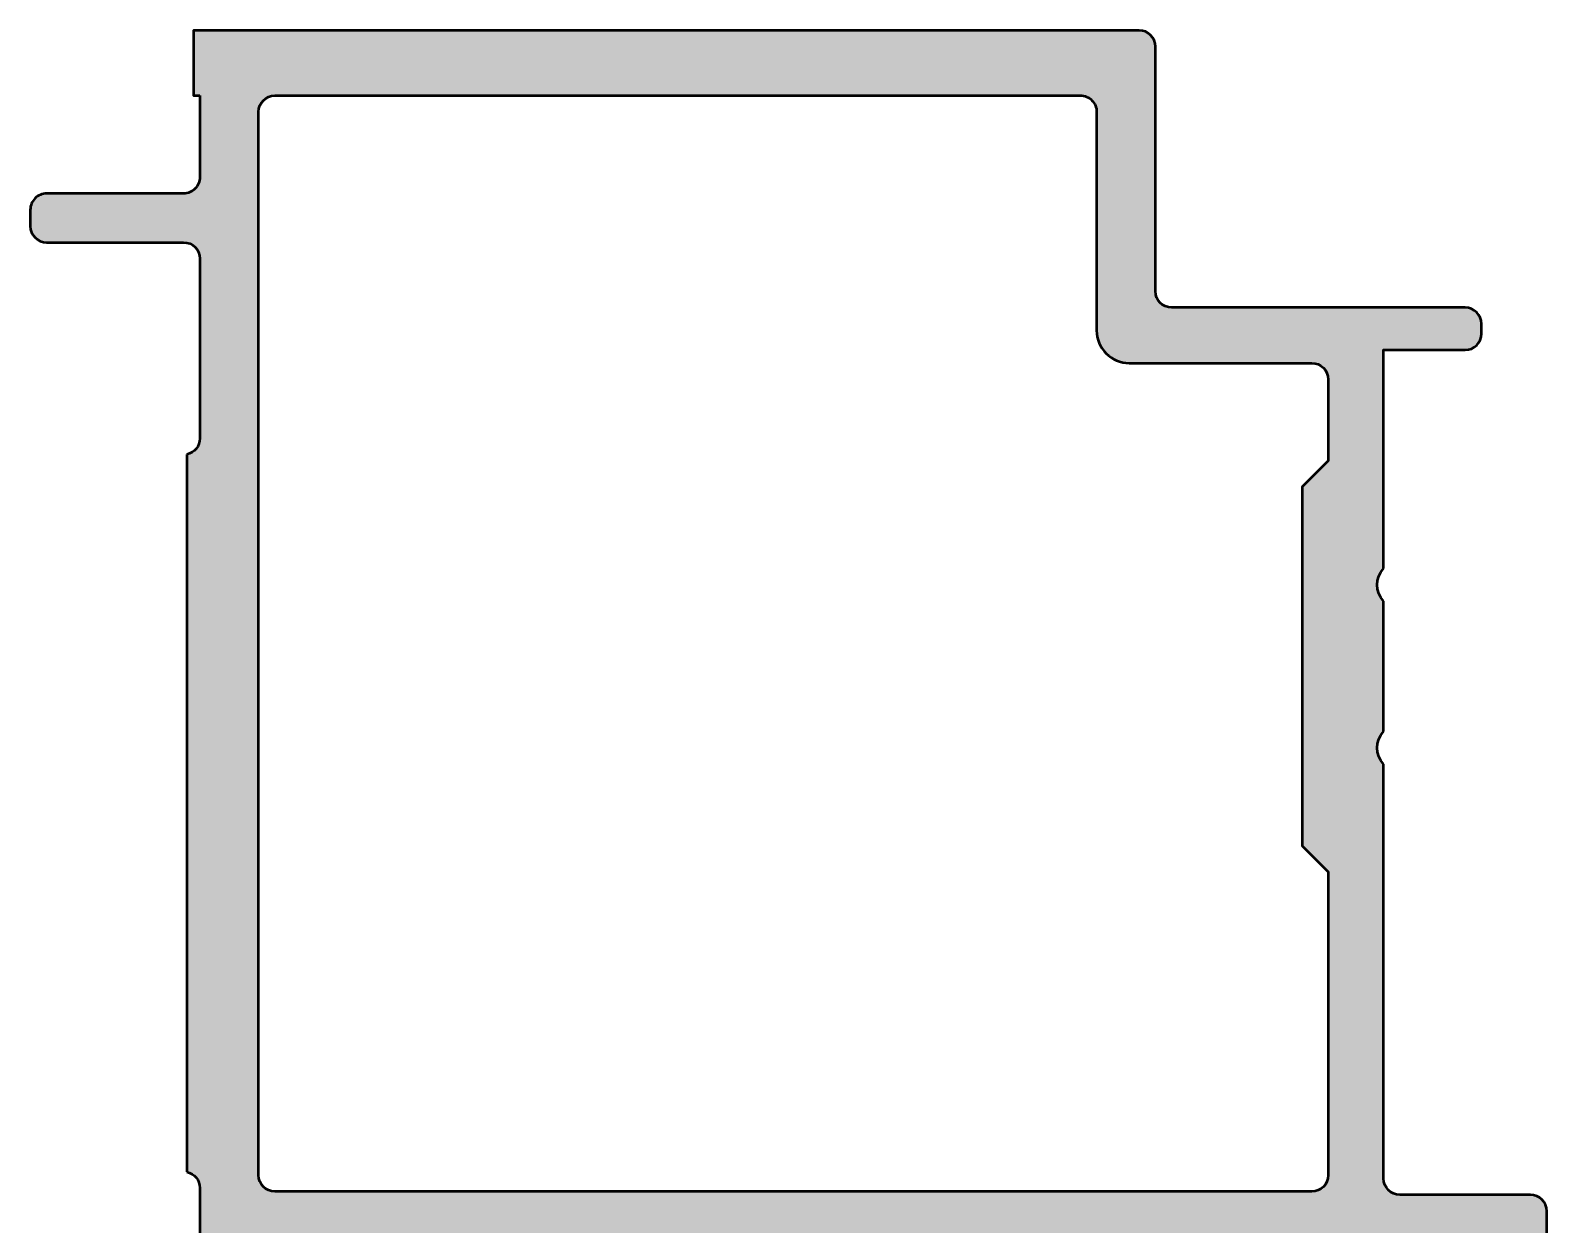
# Model space of a CAD drawing. Extents: x -34.5 to 30, y 0 to 90.
# Drawn here: x -34.5 to 12, y 53.38 to 90 of the extents above; entities that cross this region are included whole.
import ezdxf

# ---------------------------------------------------------------- set-up
doc = ezdxf.new("R2010")
doc.units = 0
doc.layers.add('0S-Alu contour', color=7, linetype='Continuous', lineweight=50)
doc.layers.add('0S-Alu hatch', color=252, linetype='Continuous', lineweight=25)

# ---------------------------------------------------------------- blocks, each defined once
blk = doc.blocks.new('438040__E23531E3_85E0_4401_9E2F_72FA911D7877_')
at = {"layer": '0S-Alu hatch'}
h = blk.add_hatch(color=256, dxfattribs=at)
edge = h.paths.add_edge_path()
edge.add_line((-29.30000000000018, 88), (-29.30000000000018, 85.50000000000021))
edge.add_ellipse((-29.8000000000004, 85.50000000000021), major_axis=(-0.5000000000002203, 0), ratio=1, start_angle=89.9999999999983, end_angle=180, ccw=False)
edge.add_line((-29.80000000000042, 85), (-34.00012683868368, 85.00000000000011))
edge.add_arc((-34.00012683868369, 84.50000000000018), 0.499999999999929, 89.99999999999837, 180)
edge.add_line((-34.50012683868362, 84.50000000000018), (-34.50012683868363, 84.00000000000011))
edge.add_arc((-34.00012683868363, 84.00000000000011), 0.5, 180, 270)
edge.add_line((-34.00012683868363, 83.50000000000011), (-29.80000000000029, 83.50000000000011))
edge.add_ellipse((-29.80000000000029, 83), major_axis=(-0.5000000000001137, 0), ratio=1, start_angle=180, end_angle=270, ccw=False)
edge.add_line((-29.30000000000018, 83), (-29.30000000000018, 77.4898979485566))
edge.add_ellipse((-29.80000000000018, 77.4898979485566), major_axis=(-0.5, 0), ratio=1, start_angle=101.53695903283642, end_angle=180, ccw=False)
edge.add_line((-29.7, 77), (-29.7, 55))
edge.add_ellipse((-29.80000000000018, 54.51010205144339), major_axis=(-0.5000000000000032, 0), ratio=1, start_angle=180, end_angle=258.4630409671641, ccw=False)
edge.add_line((-29.30000000000018, 54.51010205144339), (-29.30000000000018, 52.49999999999904))
edge.add_ellipse((-29.37883644654304, 52.23247940800655), major_axis=(-0.2788950563267746, 0), ratio=1, start_angle=178.8354106259411, end_angle=253.5801235805083, ccw=False)
edge.add_line((-29.09999900000065, 52.22681100000838), (-29.09999900000065, 51.7732170000082))
edge.add_ellipse((-29.37886709564382, 51.76755634053114), major_axis=(-0.2789255417371507, 0), ratio=1, start_angle=106.42459455535561, end_angle=181.1628700728881, ccw=False)
edge.add_line((-29.30000000000065, 51.5000130000082), (-29.30000000000064, 49.62000199999968))
edge.add_arc((-29.00000000000064, 49.62000199999968), 0.2999999999999936, 180, 270.0000000000007)
edge.add_line((-29.00000000000064, 49.32000199999968), (-28.02002568095785, 49.32000199999968))
edge.add_arc((-28.02002568095785, 49.62000199999969), 0.2999999999999971, 270.0000000000007, 360)
edge.add_line((-27.72002568095786, 49.62000199999969), (-27.72002568095787, 52.37999999999969))
edge.add_ellipse((-27.60002568095787, 52.37999999999969), major_axis=(-0.1199999999999974, 0), ratio=1, start_angle=270.00000000000676, end_angle=360, ccw=False)
edge.add_line((-27.60002568095789, 52.49999999999968), (-23.30000000000024, 52.50000000000022))
edge.add_ellipse((-23.30000000000017, 52.00000000000023), major_axis=(-0.4999999999999929, 0), ratio=1, start_angle=180, end_angle=270.00000000000733, ccw=False)
edge.add_line((-22.80000000000018, 52.00000000000023), (-22.80000000000018, 51.30000000000021))
edge.add_line((-22.80000000000018, 51.30000000000021), (-24.18149545762255, 48.90717967697267))
edge.add_arc((-24.06188021535188, 48.83811978464851), 0.138119784648304, 149.9999999999985, 275.6225775507949)
edge.add_arc((-24.53822324117409, 53.67660886184798), 4.999999999999975, 275.6225775507949, 342.2515836439301)
edge.add_ellipse((-19.30000000000043, 52.00000000000024), major_axis=(-0.499999999999868, 0), ratio=1, start_angle=269.9999999999992, end_angle=342.25158364392996, ccw=False)
edge.add_line((-19.30000000000042, 52.5000000000001), (1.999999999999232, 52.49999999999997))
edge.add_ellipse((1.999999999999225, 51.99999999999928), major_axis=(-0.5000000000006893, 0), ratio=1, start_angle=197.748416356069, end_angle=269.9999999999992, ccw=False)
edge.add_arc((7.23822324117328, 53.67660886184714), 4.999999999999564, 197.7484163560699, 264.3774224492069)
edge.add_arc((6.761880215351247, 48.83811978464806), 0.1381197846482942, 264.3774224492097, 390.0000000000003)
edge.add_line((6.881495457621906, 48.90717967697221), (5.499999999999545, 51.29999999999977))
edge.add_line((5.499999999999545, 51.29999999999977), (5.499999999999552, 51.99999999999977))
edge.add_ellipse((5.999999999999545, 51.99999999999977), major_axis=(-0.4999999999999929, 0), ratio=1, start_angle=270.0000000000008, end_angle=360, ccw=False)
edge.add_line((5.999999999999538, 52.49999999999976), (10.30002568095677, 52.49999999999982))
edge.add_ellipse((10.30002568095677, 52.37999999999982), major_axis=(-0.1199999999999903, 0), ratio=1, start_angle=180, end_angle=270, ccw=False)
edge.add_line((10.42002568095676, 52.37999999999982), (10.42002568095676, 49.62000199999984))
edge.add_arc((10.72002568095676, 49.62000199999984), 0.3000000000000043, 180, 269.9999999999986)
edge.add_line((10.72002568095676, 49.32000199999983), (11.69999999999955, 49.32000199999984))
edge.add_arc((11.69999999999955, 49.62000199999984), 0.2999999999999971, 269.9999999999986, 360)
edge.add_line((11.99999999999955, 49.62000199999984), (11.99999999999955, 51.50001300000834))
edge.add_ellipse((12.07886709564273, 51.76755634053128), major_axis=(-0.2789255417371463, 0), ratio=1, start_angle=-1.1628700728207946, end_angle=73.57540544464331, ccw=False)
edge.add_line((11.79999899999955, 51.77321700000802), (11.79999899999955, 52.22681100000835))
edge.add_ellipse((12.07883644654258, 52.23247940800672), major_axis=(-0.2788950563274164, 0), ratio=1, start_angle=-73.58012358051047, end_angle=1.16458937409692, ccw=False)
edge.add_line((11.99999999999955, 52.49999999999983), (12, 53.79999999999974))
edge.add_arc((11.49999999999977, 53.79999999999991), 0.5000000000002274, 0, 90)
edge.add_line((11.49999999999977, 54.30000000000013), (7.5, 54.30000000000013))
edge.add_ellipse((7.5, 54.80000000000014), major_axis=(-0.5, 0), ratio=1, start_angle=0, end_angle=90, ccw=False)
edge.add_line((7, 54.80000000000014), (7, 67.5))
edge.add_ellipse((7.525026953992664, 68), major_axis=(-0.7250195186467849, 0), ratio=1, start_angle=-43.601349951590976, end_angle=43.60134995159109, ccw=False)
edge.add_line((7, 68.5), (7, 72.49997253417985))
edge.add_ellipse((7.525026953992664, 72.99997253417985), major_axis=(-0.7250195186467849, 0), ratio=1, start_angle=-43.601349951590976, end_angle=43.60134995159109, ccw=False)
edge.add_line((7, 73.49997253417985), (7, 80.20000000000005))
edge.add_line((7, 80.20000000000005), (9.499999999999773, 80.20000000000005))
edge.add_arc((9.499999999999773, 80.70000000000026), 0.5000000000002274, 270, 360)
edge.add_line((10, 80.70000000000026), (10, 81))
edge.add_arc((9.5, 81), 0.5, 0, 90)
edge.add_line((9.5, 81.5), (0.500000000000057, 81.5))
edge.add_ellipse((0.500000000000057, 82.00000000000006), major_axis=(-0.500000000000057, 0), ratio=1, start_angle=0, end_angle=90, ccw=False)
edge.add_line((0, 82.00000000000006), (0, 89.50000000000001))
edge.add_arc((-0.5, 89.50000000000001), 0.5, 0, 90)
edge.add_line((-0.5, 90), (-29.5, 90))
edge.add_line((-29.5, 90), (-29.5, 88))
edge.add_line((-29.5, 88), (-29.30000000000018, 88))
edge = h.paths.add_edge_path()
edge.add_ellipse((-27.00000000000006, 87.49999999999994), major_axis=(-0.4999999999999432, 0), ratio=1, start_angle=270.0000000000004, end_angle=360, ccw=False)
edge.add_line((-27.00000000000006, 87.99999999999989), (-2.300000000000181, 88))
edge.add_ellipse((-2.300000000000178, 87.5), major_axis=(-0.5, 0), ratio=1, start_angle=180, end_angle=270.0000000000004, ccw=False)
edge.add_line((-1.800000000000178, 87.5), (-1.800000000000189, 80.79999999999984))
edge.add_arc((-0.8000000000004092, 80.79999999999984), 0.9999999999997797, 180, 270)
edge.add_line((-0.8000000000004094, 79.80000000000007), (4.800000000000181, 79.80000000000007))
edge.add_ellipse((4.800000000000181, 79.30000000000005), major_axis=(-0.5, 0), ratio=1, start_angle=180, end_angle=270, ccw=False)
edge.add_line((5.300000000000181, 79.30000000000005), (5.300000000000181, 76.80000000000013))
edge.add_line((5.300000000000181, 76.80000000000013), (4.499999999999914, 76.00000000000011))
edge.add_line((4.499999999999914, 76.00000000000011), (4.499999999999907, 65.00000000000011))
edge.add_line((4.499999999999907, 65.00000000000011), (5.299999999999727, 64.20000000000003))
edge.add_line((5.299999999999727, 64.20000000000003), (5.299999999999727, 54.9000000000002))
edge.add_ellipse((4.79999999999967, 54.9000000000002), major_axis=(-0.500000000000057, 0), ratio=1, start_angle=90, end_angle=180, ccw=False)
edge.add_line((4.79999999999967, 54.40000000000015), (-27.00000000000001, 54.40000000000003))
edge.add_ellipse((-27, 54.90000000000003), major_axis=(-0.5, 0), ratio=1, start_angle=0, end_angle=89.9999999999992, ccw=False)
edge.add_line((-27.5, 54.90000000000003), (-27.5, 87.49999999999994))
at = {"layer": '0S-Alu contour', "color": 7}
for points in [[(-0.5, 90), (-29.5, 90), (-29.5, 88), (-29.30000000000018, 88)], [(0, 82.00000000000006), (0, 89.50000000000001)], [(-29.30000000000018, 88), (-29.30000000000018, 85.50000000000021)], [(-27.00000000000006, 87.99999999999989), (-2.300000000000181, 88)], [(-27.5, 54.90000000000003), (-27.5, 87.49999999999994)], [(-1.800000000000178, 87.5), (-1.800000000000189, 80.79999999999984)], [(-29.80000000000042, 85), (-34.00012683868368, 85.00000000000011)], [(-34.50012683868362, 84.50000000000018), (-34.50012683868363, 84.00000000000011)], [(-34.00012683868363, 83.50000000000011), (-29.80000000000029, 83.50000000000011)], [(-29.30000000000018, 83), (-29.30000000000018, 77.4898979485566)], [(9.5, 81.5), (0.500000000000057, 81.5)], [(10, 80.70000000000026), (10, 81)], [(7, 73.49997253417985), (7, 80.20000000000005), (9.499999999999773, 80.20000000000005)], [(-0.8000000000004094, 79.80000000000007), (4.800000000000181, 79.80000000000007)], [(5.300000000000181, 79.30000000000005), (5.300000000000181, 76.80000000000013), (4.499999999999914, 76.00000000000011), (4.499999999999907, 65.00000000000011), (5.299999999999727, 64.20000000000003), (5.299999999999727, 54.9000000000002)], [(-29.7, 77), (-29.7, 55)], [(7, 68.5), (7, 72.49997253417985)], [(7, 54.80000000000014), (7, 67.5)], [(-29.30000000000018, 54.51010205144339), (-29.30000000000018, 52.49999999999904)], [(4.79999999999967, 54.40000000000015), (-27.00000000000001, 54.40000000000003)], [(11.49999999999977, 54.30000000000013), (7.5, 54.30000000000013)], [(11.99999999999955, 52.49999999999983), (12, 53.79999999999974)], [(-29.09999900000065, 52.22681100000838), (-29.09999900000065, 51.7732170000082)], [(-27.72002568095786, 49.62000199999969), (-27.72002568095787, 52.37999999999969)], [(-27.60002568095789, 52.49999999999968), (-23.30000000000024, 52.50000000000022)], [(-19.30000000000042, 52.5000000000001), (1.999999999999232, 52.49999999999997)], [(5.999999999999538, 52.49999999999976), (10.30002568095677, 52.49999999999982)], [(10.42002568095676, 52.37999999999982), (10.42002568095676, 49.62000199999984)], [(11.79999899999955, 51.77321700000802), (11.79999899999955, 52.22681100000835)], [(-22.80000000000018, 52.00000000000023), (-22.80000000000018, 51.30000000000021), (-24.18149545762255, 48.90717967697267)], [(6.881495457621906, 48.90717967697221), (5.499999999999545, 51.29999999999977), (5.499999999999552, 51.99999999999977)], [(-29.30000000000065, 51.5000130000082), (-29.30000000000064, 49.62000199999968)], [(11.99999999999955, 49.62000199999984), (11.99999999999955, 51.50001300000834)], [(-29.00000000000064, 49.32000199999968), (-28.02002568095785, 49.32000199999968)], [(10.72002568095676, 49.32000199999983), (11.69999999999955, 49.32000199999984)]]:
    blk.add_lwpolyline(points, dxfattribs=at)
for centre, radius, start, end in [((-0.5, 89.50000000000001), 0.5, 0, 90), ((-34.00012683868369, 84.50000000000018), 0.499999999999929, 89.99999999999837, 180), ((-34.00012683868363, 84.00000000000011), 0.5, 180, 270), ((9.5, 81), 0.5, 0, 90), ((-0.8000000000004092, 80.79999999999984), 0.9999999999997797, 180, 270), ((9.499999999999773, 80.70000000000026), 0.5000000000002274, 270, 0), ((11.49999999999977, 53.79999999999991), 0.5000000000002274, 0, 90), ((-24.53822324117409, 53.67660886184798), 4.999999999999975, 275.6225775507949, 342.2515836439301), ((7.23822324117328, 53.67660886184714), 4.999999999999564, 197.7484163560699, 264.3774224492069), ((-29.00000000000064, 49.62000199999968), 0.2999999999999936, 180, 270.0000000000007), ((-28.02002568095785, 49.62000199999969), 0.2999999999999971, 270.0000000000007, 0), ((10.72002568095676, 49.62000199999984), 0.3000000000000043, 180, 269.9999999999986), ((11.69999999999955, 49.62000199999984), 0.2999999999999971, 269.9999999999986, 0), ((-24.06188021535188, 48.83811978464851), 0.138119784648304, 149.9999999999985, 275.6225775507949), ((6.761880215351247, 48.83811978464806), 0.1381197846482942, 264.3774224492097, 30.00000000000028)]:
    blk.add_arc(centre, radius, start, end, dxfattribs=at)
at = {"layer": '0S-Alu contour', "color": 7, "extrusion": (0, 0, -1)}
for centre, radius, start, end in [((27.00000000000006, 87.49999999999994), 0.4999999999999432, 0, 89.99999999999959), ((2.300000000000178, 87.5), 0.5, 89.99999999999959, 180), ((29.8000000000004, 85.50000000000021), 0.5000000000002203, 180, 270.0000000000017), ((29.80000000000029, 83), 0.5000000000001137, 90, 180), ((-0.500000000000057, 82.00000000000006), 0.500000000000057, 270, 0), ((-4.800000000000181, 79.30000000000005), 0.5, 90, 180), ((29.80000000000018, 77.4898979485566), 0.5, 180, 258.4630409671636), ((-7.525026953992664, 72.99997253417985), 0.7250195186467849, 316.398650048409, 43.60134995159103), ((-7.525026953992664, 68), 0.7250195186467849, 316.398650048409, 43.60134995159103), ((29.80000000000018, 54.51010205144339), 0.5000000000000032, 101.5369590328359, 180), ((27, 54.90000000000003), 0.5, 270.0000000000008, 0), ((-4.79999999999967, 54.9000000000002), 0.500000000000057, 180, 270), ((-7.5, 54.80000000000014), 0.5, 270, 0), ((29.37883644654304, 52.23247940800655), 0.2788950563267746, 106.4198764194917, 181.164589374059), ((27.60002568095787, 52.37999999999969), 0.1199999999999974, 0, 89.99999999999324), ((23.30000000000017, 52.00000000000023), 0.4999999999999929, 89.99999999999265, 180), ((19.30000000000043, 52.00000000000024), 0.499999999999868, 17.74841635607002, 90.00000000000081), ((-1.999999999999225, 51.99999999999928), 0.5000000000006893, 90.00000000000081, 162.251583643931), ((-5.999999999999545, 51.99999999999977), 0.4999999999999929, 0, 89.9999999999992), ((-10.30002568095677, 52.37999999999982), 0.1199999999999903, 90, 180), ((-12.07883644654258, 52.23247940800672), 0.2788950563274164, 358.8354106259031, 73.58012358051053), ((29.37886709564382, 51.76755634053114), 0.2789255417371507, 178.8371299271119, 253.5754054446444), ((-12.07886709564273, 51.76755634053128), 0.2789255417371463, 286.4245945553567, 1.162870072820715)]:
    blk.add_arc(centre, radius, start, end, dxfattribs=at)
blk = doc.blocks.new('439060__69CB947A_84CA_4B6C_8291_E83908A66D91_')
at = {"layer": '0S-Alu contour', "color": 7}
blk.add_blockref('438040__E23531E3_85E0_4401_9E2F_72FA911D7877_', (0, 0), dxfattribs=at)

msp = doc.modelspace()

# ---------------------------------------------------------------- block references
at = {"layer": '0S-Alu contour', "color": 7}
msp.add_blockref('439060__69CB947A_84CA_4B6C_8291_E83908A66D91_', (0, 0), dxfattribs=at)

doc.saveas('drawing.dxf')
